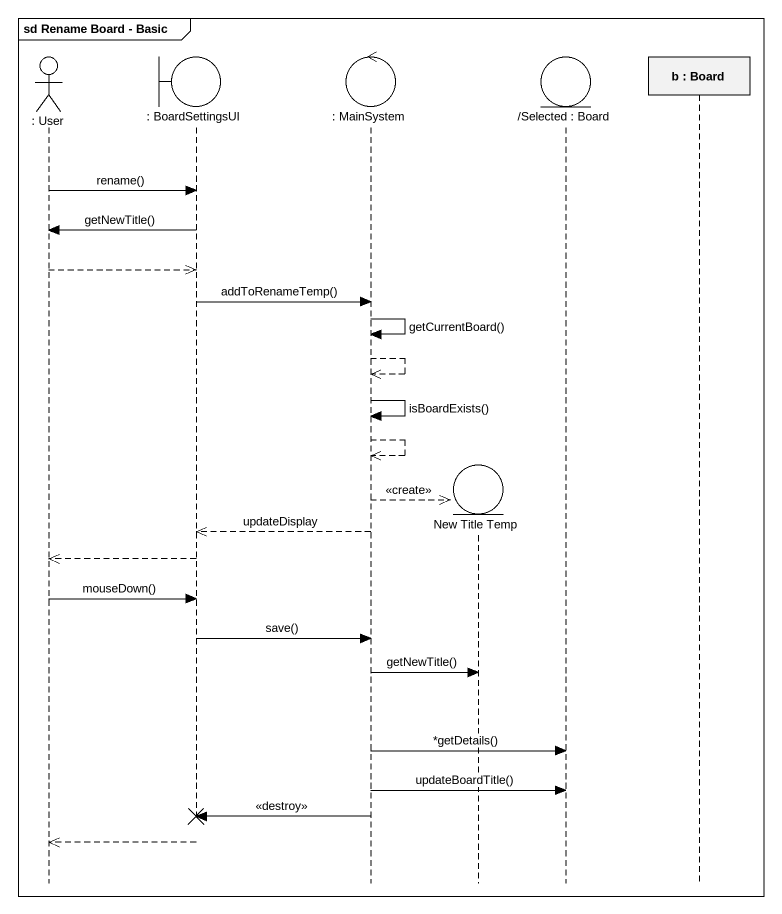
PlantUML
@startuml
mainframe sd Rename Board - Basic
hide footbox
actor ": User" as User
boundary ": BoardSettingsUI" as BoardSettingsUI
control ": MainSystem" as MainSystem
entity "New Title Temp" as New_Title_Temp
entity "/Selected : Board" as Selected_Board
participant "b : Board" as b_Board

User -> BoardSettingsUI : rename()
BoardSettingsUI -> User : getNewTitle()
User -->> BoardSettingsUI
BoardSettingsUI -> MainSystem : addToRenameTemp()
MainSystem -> MainSystem : getCurrentBoard()
MainSystem -->> MainSystem
MainSystem -> MainSystem : isBoardExists()
MainSystem -->> MainSystem
MainSystem -->> New_Title_Temp ** : <<create>>
MainSystem -->> BoardSettingsUI : updateDisplay
BoardSettingsUI -->> User
User -> BoardSettingsUI : mouseDown()
BoardSettingsUI -> MainSystem : save()
MainSystem -> New_Title_Temp : getNewTitle()
MainSystem -> Selected_Board : *getDetails()
MainSystem -> Selected_Board : updateBoardTitle()
MainSystem -> BoardSettingsUI !! : <<destroy>>
BoardSettingsUI -->> User
@enduml
